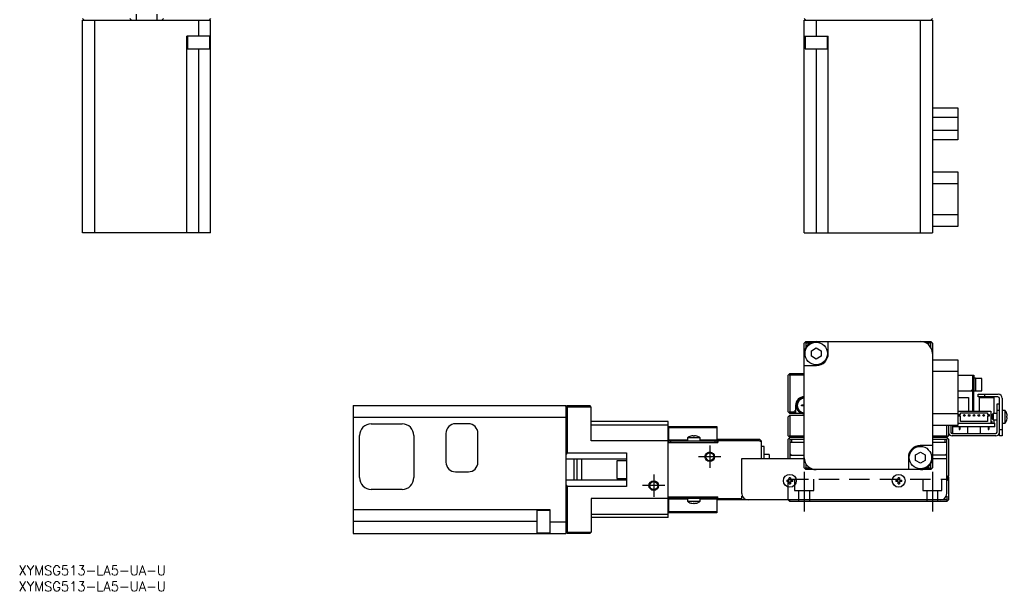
# Model space of a CAD drawing. Extents: x 0 to 654, y -8 to 387.
# Drawn here: x 0.4 to 308.8, y -8 to 170.5 of the extents above; entities that cross this region are included whole.
import ezdxf

# ---------------------------------------------------------------- set-up
doc = ezdxf.new("R2010")
doc.units = 0
doc.header["$LTSCALE"] = 0.5
doc.linetypes.add('CENTER', pattern=[50.8, 31.75, -6.35, 6.35, -6.35])
doc.linetypes.add('DASHED', pattern=[19.05, 12.7, -6.35])
for name, color, linetype in [('MSM_CENTER', 1, 'CENTER'), ('MSM_CONTINUOUS', 7, 'CONTINUOUS'), ('MSM_DASHED', 4, 'DASHED'), ('MSM_NARROW', 5, 'CONTINUOUS'), ('MSM_PART_NUMBER', 7, 'CONTINUOUS')]:
    doc.layers.add(name, color=color, linetype=linetype)
doc.styles.get("Standard").update_dxf_attribs({"font": 'txt.shx', "height": 1, "bigfont": 'bigfont.shx'})

# ---------------------------------------------------------------- blocks, each defined once
blk = doc.blocks.new('*U2')
at = {"layer": 'MSM_PART_NUMBER'}
blk.add_text('XYMSG513-LA5-UA-U', height=3, dxfattribs=at).set_placement((0, -3))
blk = doc.blocks.new('*U3')
at = {"layer": 'MSM_PART_NUMBER'}
blk.add_text('XYMSG513-LA5-UA-U', height=3, dxfattribs=at).set_placement((0, -8))

msp = doc.modelspace()

# ---------------------------------------------------------------- linework, layer by layer
at = {"layer": 'MSM_CENTER'}
for p, q in [((215.87, 37.5), (215.87, 30.5)), ((219.37, 34), (212.37, 34)), ((198.37, 28.5), (198.37, 21.5)), ((245.37, 29.26), (245.37, 16.95)), ((285.37, 29.26), (285.37, 16.95)), ((201.87, 25), (194.87, 25))]:
    msp.add_line(p, q, dxfattribs=at)
at = {"layer": 'MSM_CONTINUOUS'}
for p, q in [((36.75, 189.36), (36.75, 170.36)), ((43.25, 170.36), (43.25, 189.36)), ((20, 170.86), (20.5, 170.36)), ((20, 103.96), (20, 170.36)), ((20, 170.36), (60, 170.36)), ((23.7, 170.36), (23.7, 103.96)), ((34.75, 170.86), (35.25, 170.36)), ((44.75, 170.36), (45.25, 170.86)), ((56.3, 165.36), (56.3, 170.36)), ((60, 170.86), (59.5, 170.36)), ((60, 103.96), (60, 170.36)), ((245.37, 170.86), (245.87, 170.36)), ((245.37, 170.36), (285.37, 170.36)), ((245.37, 103.96), (245.37, 170.36)), ((249.07, 170.36), (249.07, 165.36)), ((281.67, 103.96), (281.67, 170.36)), ((284.87, 170.36), (285.37, 170.86)), ((285.37, 170.36), (285.37, 103.96)), ((60, 165.36), (52.51, 165.36)), ((52.51, 103.96), (52.51, 165.36)), ((52.76, 165.36), (52.76, 161.36)), ((59.76, 161.36), (59.76, 165.36)), ((245.37, 165.36), (252.86, 165.36)), ((245.61, 165.36), (245.61, 161.36)), ((252.61, 161.36), (252.61, 165.36)), ((252.86, 103.96), (252.86, 165.36)), ((52.76, 161.36), (59.76, 161.36)), ((56.21, 161.36), (56.21, 103.96)), ((245.61, 161.36), (252.61, 161.36)), ((249.16, 103.96), (249.16, 161.36)), ((285.37, 142.96), (293.37, 142.96)), ((293.37, 142.96), (293.37, 132.96)), ((293.37, 139.96), (285.37, 139.96)), ((285.37, 135.96), (293.37, 135.96)), ((293.37, 132.96), (285.37, 132.96)), ((285.37, 122.96), (293.37, 122.96)), ((293.37, 122.96), (293.37, 105.96)), ((293.37, 119.26), (285.37, 119.26)), ((285.37, 109.66), (293.37, 109.66)), ((293.37, 105.96), (285.37, 105.96)), ((60, 103.96), (20, 103.96)), ((245.37, 103.96), (285.37, 103.96)), ((245.37, 69.5), (245.87, 70)), ((245.37, 30.5), (245.37, 69.5)), ((245.62, 69.75), (245.87, 69.5)), ((245.87, 70), (284.87, 70)), ((245.87, 69.5), (245.87, 68.16)), ((247.21, 69.5), (245.87, 69.5)), ((247.61, 67.13), (249.11, 68)), ((249.11, 68), (250.61, 67.13)), ((252.86, 66.21), (252.86, 70)), ((284.87, 69.5), (283.53, 69.5)), ((284.87, 70), (285.37, 69.5)), ((284.87, 69.5), (285.12, 69.75)), ((284.87, 68.16), (284.87, 69.5)), ((285.37, 69.5), (285.37, 30.5)), ((247.61, 65.4), (247.61, 67.13)), ((249.11, 64.53), (247.61, 65.4)), ((250.61, 65.4), (249.11, 64.53)), ((250.61, 67.13), (250.61, 65.4)), ((245.37, 62.51), (249.16, 62.51)), ((285.37, 64.3), (293.37, 64.3)), ((293.37, 64.3), (293.37, 43.8)), ((240.87, 60), (240.37, 59.5)), ((240.37, 48), (240.37, 59.5)), ((240.87, 59.5), (240.62, 59.75)), ((240.87, 60), (245.37, 60)), ((240.87, 59.5), (240.87, 48)), ((245.37, 59.5), (240.87, 59.5)), ((293.37, 60.6), (285.37, 60.6)), ((293.37, 59.5), (298.37, 59.5)), ((297.87, 59.5), (297.87, 48.5)), ((298.37, 59.5), (298.37, 58.5)), ((298.87, 58.5), (297.87, 58.5)), ((298.37, 58.5), (298.37, 54.5)), ((298.87, 58.5), (298.87, 54.5)), ((300.87, 58.4), (298.87, 58.4)), ((300.87, 54.6), (300.87, 58.4)), ((298.87, 54.5), (293.37, 54.5)), ((293.37, 52.5), (296.62, 52.5)), ((296.62, 52.5), (296.62, 48.2)), ((297.87, 55), (297.37, 54.5)), ((298.37, 48.5), (298.37, 54.5)), ((298.87, 54.6), (300.87, 54.6)), ((299.67, 52.7), (299.67, 53.5)), ((299.67, 53.5), (305.97, 53.5)), ((305.87, 52.7), (299.67, 52.7)), ((300.12, 48.2), (300.12, 52.5)), ((300.12, 52.5), (301.12, 52.5)), ((301.12, 52.5), (301.12, 52.4)), ((301.67, 53.5), (301.67, 52.7)), ((301.92, 52.4), (301.92, 52.5)), ((302.82, 52.5), (301.92, 52.5)), ((302.3, 52.4), (302.3, 52.5)), ((302.45, 52.4), (302.45, 52.5)), ((302.82, 52.4), (302.82, 52.5)), ((303.62, 52.5), (304.62, 52.5)), ((303.62, 52.5), (303.62, 52.4)), ((304.62, 52.5), (304.62, 47.5)), ((104.47, 50), (170.87, 50)), ((104.47, 50), (104.47, 10)), ((170.87, 50), (170.87, 10)), ((170.87, 49.5), (171.37, 50)), ((171.12, 49.75), (171.37, 49.5)), ((171.37, 50), (178.37, 50)), ((171.37, 49.5), (171.37, 35.25)), ((178.87, 49.5), (171.37, 49.5)), ((178.87, 49.5), (178.37, 50)), ((178.87, 39), (178.87, 49.5)), ((242.67, 50), (242.67, 47.5)), ((244.47, 49.86), (244.47, 50.14)), ((245.27, 50.14), (244.47, 50.14)), ((245.27, 49.86), (244.47, 49.86)), ((245, 50.14), (245, 49.86)), ((245.33, 51), (245.37, 51)), ((245.33, 50.2), (245.33, 51)), ((245.37, 50.46), (245.33, 50.47)), ((245.33, 49), (245.33, 49.8)), ((245.37, 49.54), (245.33, 49.53)), ((303.62, 52.4), (301.12, 52.4)), ((305.57, 41.7), (305.57, 50.5)), ((305.57, 50.5), (306.37, 50.5)), ((306.37, 40.5), (306.37, 52.2)), ((307.17, 52.3), (307.17, 40.5)), ((170.87, 46.3), (104.47, 46.3)), ((240.37, 48), (240.87, 47.5)), ((240.37, 46.5), (240.87, 47)), ((240.37, 40.5), (240.37, 46.5)), ((240.62, 47.75), (240.87, 48)), ((240.87, 48), (242.07, 48)), ((244.76, 47.5), (240.87, 47.5)), ((240.87, 47), (240.87, 40.5)), ((240.87, 47), (245.37, 47)), ((242.67, 48.6), (242.07, 48)), ((242.07, 48), (242.67, 47.58)), ((245.33, 49), (245.37, 49)), ((285.37, 47.5), (293.37, 47.5)), ((293.37, 48.2), (303.62, 48.2)), ((293.62, 46.65), (293.62, 47.15)), ((293.62, 47.15), (294.12, 47.15)), ((294.12, 46.65), (293.62, 46.65)), ((294.12, 47.15), (294.12, 47.7)), ((294.12, 47.7), (302.62, 47.7)), ((294.12, 45), (294.12, 46.65)), ((298.37, 48.5), (297.87, 48.5)), ((302.62, 47.7), (302.62, 47.15)), ((302.62, 47.15), (303.12, 47.15)), ((302.62, 46.65), (302.62, 45)), ((303.12, 46.65), (302.62, 46.65)), ((303.12, 47.15), (303.12, 46.65)), ((303.62, 48.2), (303.62, 44.5)), ((304.37, 47.5), (304.17, 47.3)), ((304.17, 45.7), (304.17, 47.3)), ((304.37, 47.5), (304.37, 45.5)), ((305.57, 47.5), (304.37, 47.5)), ((306.37, 48.5), (305.57, 48.5)), ((308.07, 48.5), (307.17, 48.5)), ((308.07, 44.5), (308.07, 48.5)), ((308.63, 47.43), (308.63, 47.45)), ((308.63, 46.7), (308.76, 46.7)), ((308.63, 46.3), (308.63, 46.7)), ((308.76, 46.3), (308.63, 46.3)), ((110.17, 44.3), (119.77, 44.3)), ((140.47, 44.3), (136.47, 44.3)), ((202.87, 45), (178.87, 45)), ((178.87, 44), (202.87, 44)), ((202.87, 15), (202.87, 45)), ((203.07, 38.5), (203.07, 43.5)), ((203.07, 43.5), (218.07, 43.5)), ((218.07, 43.5), (218.07, 38.5)), ((293.37, 43.8), (285.37, 43.8)), ((289.87, 40.5), (289.87, 43.8)), ((290.37, 43.8), (290.37, 40.5)), ((291.17, 43.8), (291.17, 41.7)), ((291.67, 43.79), (291.67, 41.5)), ((291.87, 43.3), (291.87, 43.8)), ((304.87, 43.3), (291.87, 43.3)), ((293.37, 44.5), (304.87, 44.5)), ((293.75, 43.3), (293.75, 42.5)), ((294, 43.3), (294, 42.5)), ((302.62, 45), (294.12, 45)), ((296.37, 43.3), (296.37, 41.3)), ((300.37, 41.3), (300.37, 43.3)), ((302.75, 43.3), (302.75, 42.5)), ((303, 43.3), (303, 42.5)), ((303.62, 45.05), (304.08, 45.05)), ((304.08, 44.5), (304.08, 45.05)), ((304.17, 45.7), (304.37, 45.5)), ((304.37, 45.5), (305.57, 45.5)), ((304.62, 45.5), (304.62, 44.5)), ((304.87, 43.3), (304.87, 44.5)), ((307.17, 44.5), (308.07, 44.5)), ((308.63, 45.55), (308.63, 45.57)), ((106.47, 27.5), (106.47, 40.6)), ((123.47, 40.6), (123.47, 27.5)), ((133.47, 41.3), (133.47, 32.3)), ((143.47, 32.3), (143.47, 41.3)), ((218.07, 43.06), (203.07, 43.06)), ((209.94, 40.46), (209.92, 40.46)), ((210.67, 40.46), (210.67, 40.59)), ((211.07, 40.46), (210.67, 40.46)), ((211.07, 40.59), (211.07, 40.46)), ((211.82, 40.46), (211.8, 40.46)), ((240.87, 40), (240.37, 40.5)), ((240.62, 40.25), (240.87, 40.5)), ((240.87, 40.5), (245.37, 40.5)), ((285.37, 40.5), (289.87, 40.5)), ((289.87, 40.5), (290.12, 40.25)), ((290.37, 40.5), (289.87, 40)), ((291.23, 41.5), (291.67, 41.5)), ((291.57, 41.3), (305.17, 41.3)), ((305.17, 40.5), (291.57, 40.5)), ((293.75, 42.5), (294, 42.5)), ((302.75, 42.5), (303, 42.5)), ((306.37, 42.5), (307.17, 42.5)), ((307.17, 40.5), (306.37, 40.5)), ((202.87, 39), (178.87, 39)), ((202.87, 38.5), (218.37, 38.5)), ((203.07, 39.29), (208.87, 39.29)), ((203.07, 39), (218.07, 39)), ((203.57, 39), (203.57, 38.5)), ((212.87, 39.9), (208.87, 39.9)), ((208.87, 39.9), (208.87, 39)), ((212.87, 39), (212.87, 39.9)), ((212.87, 39.29), (218.07, 39.29)), ((217.57, 38.5), (217.57, 39)), ((218.37, 39.5), (218.37, 38.5)), ((218.37, 39.5), (231.37, 39.5)), ((231.26, 39), (218.37, 39)), ((231.26, 39), (230.76, 39.5)), ((231.87, 38.69), (231.26, 39)), ((231.37, 39.5), (231.87, 39)), ((231.87, 39), (231.87, 33.5)), ((232.87, 37.25), (231.87, 37.25)), ((232.87, 33.5), (232.87, 37.25)), ((240.87, 40), (240.37, 39.5)), ((240.37, 33.5), (240.37, 39.5)), ((240.87, 39.5), (240.62, 39.75)), ((245.37, 40), (240.87, 40)), ((240.87, 39.5), (245.37, 39.5)), ((240.87, 39.5), (240.87, 33.5)), ((245.37, 38.5), (240.87, 38.5)), ((241.37, 39.5), (241.37, 38.5)), ((285.37, 37.49), (281.58, 37.49)), ((289.87, 40), (285.37, 40)), ((285.37, 39.5), (289.87, 39.5)), ((289.87, 38.5), (285.37, 38.5)), ((289.37, 38.5), (289.37, 39.5)), ((290.37, 39.5), (289.87, 40)), ((290.12, 39.75), (289.87, 39.5)), ((289.87, 22.5), (289.87, 39.5)), ((290.37, 39.5), (290.37, 28)), ((171.37, 35.25), (170.87, 34.75)), ((171.37, 35.25), (189.87, 35.25)), ((189.87, 35.25), (189.87, 24.75)), ((234.37, 34.75), (232.87, 34.75)), ((234.37, 34.75), (234.37, 33.5)), ((241.37, 34.5), (240.87, 35)), ((240.87, 34.5), (245.37, 34.5)), ((280.14, 34.6), (281.64, 35.47)), ((280.14, 32.87), (280.14, 34.6)), ((281.64, 35.47), (283.14, 34.6)), ((283.14, 34.6), (283.14, 32.87)), ((289.87, 34.5), (285.37, 34.5)), ((289.87, 35), (289.37, 34.5)), ((189.87, 33.25), (170.87, 33.25)), ((173.37, 33.25), (173.37, 26.75)), ((174.37, 33.25), (174.37, 26.75)), ((175.87, 26.75), (175.87, 33.25)), ((186.87, 32.75), (186.87, 27.25)), ((189.87, 32.75), (186.87, 32.75)), ((225.87, 22.5), (225.87, 33.5)), ((225.87, 33.5), (245.37, 33.5)), ((245.87, 31.84), (245.87, 30.5)), ((277.88, 33.79), (277.88, 30)), ((281.64, 32), (280.14, 32.87)), ((283.14, 32.87), (281.64, 32)), ((284.87, 30.5), (284.87, 31.84)), ((285.37, 33.5), (289.87, 33.5)), ((136.47, 29.3), (140.47, 29.3)), ((245.87, 30), (245.37, 30.5)), ((245.62, 30.25), (245.87, 30.5)), ((245.87, 30.5), (247.21, 30.5)), ((284.87, 30), (245.87, 30)), ((283.53, 30.5), (284.87, 30.5)), ((285.37, 30.5), (284.87, 30)), ((285.12, 30.25), (284.87, 30.5)), ((289.87, 28), (290.12, 27.75)), ((289.87, 27.5), (290.37, 28)), ((290.27, 27.9), (290.27, 27.7)), ((290.27, 27.8), (290.37, 27.7)), ((170.87, 26.75), (189.87, 26.75)), ((170.87, 25.25), (171.37, 24.75)), ((171.37, 24.75), (171.37, 10.5)), ((189.87, 24.75), (171.37, 24.75)), ((186.87, 27.25), (189.87, 27.25)), ((239.94, 26.7), (240.67, 26.7)), ((240.67, 26.3), (239.94, 26.3)), ((240.67, 26.7), (240.67, 27.43)), ((240.67, 25.57), (240.67, 26.3)), ((241.07, 27.43), (241.07, 26.7)), ((241.07, 26.7), (241.8, 26.7)), ((241.07, 26.3), (241.07, 25.57)), ((241.8, 26.3), (241.07, 26.3)), ((273.94, 26.7), (274.67, 26.7)), ((274.67, 26.3), (273.94, 26.3)), ((274.67, 26.7), (274.67, 27.43)), ((274.67, 25.57), (274.67, 26.3)), ((275.07, 27.43), (275.07, 26.7)), ((275.07, 26.7), (275.8, 26.7)), ((275.8, 26.3), (275.07, 26.3)), ((275.07, 26.3), (275.07, 25.57)), ((289.87, 27.4), (289.97, 27.4)), ((290.37, 27.2), (289.87, 27.2)), ((289.87, 26.5), (290.37, 27)), ((289.87, 27), (290.37, 27)), ((289.97, 27.4), (289.97, 27.6)), ((290.37, 27.7), (290.37, 20.5)), ((119.77, 23.8), (110.17, 23.8)), ((225.87, 20.5), (225.87, 21.7)), ((225.87, 21.7), (226.04, 21.7)), ((289.71, 21.7), (289.87, 21.7)), ((289.87, 21.7), (289.87, 20.5)), ((202.87, 21), (178.87, 21)), ((178.87, 21), (178.87, 10.5)), ((202.87, 21.5), (218.37, 21.5)), ((203.07, 16.5), (203.07, 21.5)), ((218.07, 21), (203.07, 21)), ((208.87, 20.71), (203.07, 20.71)), ((203.57, 21.5), (203.57, 21)), ((208.87, 21), (208.87, 20.1)), ((208.87, 20.1), (212.87, 20.1)), ((209.92, 19.54), (209.94, 19.54)), ((210.67, 19.54), (211.07, 19.54)), ((210.67, 19.41), (210.67, 19.54)), ((211.07, 19.54), (211.07, 19.41)), ((211.8, 19.54), (211.82, 19.54)), ((212.87, 20.1), (212.87, 21)), ((218.07, 20.71), (212.87, 20.71)), ((217.57, 21), (217.57, 21.5)), ((218.07, 21.5), (218.07, 16.5)), ((218.37, 20.5), (218.37, 21.5)), ((218.37, 21), (225.87, 21)), ((289.87, 20.5), (218.37, 20.5)), ((240.37, 20.5), (240.87, 20)), ((240.87, 20.5), (240.62, 20.25)), ((289.87, 20), (240.87, 20)), ((290.12, 20.25), (289.87, 20.5)), ((289.87, 20), (290.37, 20.5)), ((104.47, 17.49), (165.87, 17.49)), ((161.87, 17.24), (161.87, 10.24)), ((165.87, 17.24), (161.87, 17.24)), ((165.87, 17.49), (165.87, 10)), ((202.87, 16), (178.87, 16)), ((203.07, 16.94), (218.07, 16.94)), ((218.07, 16.5), (203.07, 16.5)), ((161.87, 13.79), (104.47, 13.79)), ((165.87, 13.7), (170.87, 13.7)), ((202.87, 15), (178.87, 15)), ((104.47, 10), (170.87, 10)), ((161.87, 10.24), (165.87, 10.24)), ((171.37, 10), (170.87, 10.5)), ((171.37, 10.5), (171.12, 10.25)), ((171.37, 10.5), (178.87, 10.5)), ((178.37, 10), (171.37, 10)), ((178.37, 10), (178.87, 10.5))]:
    msp.add_line(p, q, dxfattribs=at)
for centre, radius in [((249.11, 66.26), 3.5), ((295.37, 46.9), 0.25), ((296.87, 46.9), 0.25), ((298.37, 46.9), 0.25), ((299.87, 46.9), 0.25), ((301.37, 46.9), 0.25), ((281.64, 33.74), 3.5), ((215.87, 34), 1.23), ((240.87, 26.5), 2), ((274.87, 26.5), 2), ((198.37, 25), 1.23)]:
    msp.add_circle(centre, radius, dxfattribs=at)
for centre, radius, start, end in [((249.07, 66.3), 3.7, 90, 180), ((281.67, 66.3), 3.7, 0, 90), ((249.16, 66.21), 3.7, 270, 0), ((245.47, 50), 2.8, 92.0467, 180), ((245.47, 50), 2.6, 92.2042, 267.7958), ((305.87, 52.2), 0.5, 0, 90), ((305.97, 52.3), 1.2, 0, 90), ((245.47, 50), 2.3, 92.4919, 267.5081), ((245.27, 50.2), 0.06, 270, 0), ((245.27, 49.8), 0.06, 0, 90), ((305.57, 46.5), 3.2, 17.27, 38.6822), ((305.57, 46.5), 3.19, 3.5904, 16.9053), ((305.57, 46.5), 3.19, 343.0947, 356.4096), ((110.17, 40.6), 3.7, 90, 180), ((119.77, 40.6), 3.7, 0, 90), ((136.47, 41.3), 3, 90, 180), ((140.47, 41.3), 3, 0, 90), ((305.57, 46.5), 3.2, 321.3178, 342.73), ((210.87, 37.4), 3.2, 107.27, 128.6822), ((210.87, 37.4), 3.19, 93.5903, 106.9053), ((210.87, 37.4), 3.19, 73.0947, 86.4097), ((210.87, 37.4), 3.2, 51.3178, 72.73), ((291.57, 41.7), 1.2, 180, 270), ((291.57, 41.7), 0.4, 180, 270), ((305.17, 41.7), 0.4, 270, 0), ((305.17, 41.7), 1.2, 270, 0), ((281.58, 33.79), 3.7, 90, 180), ((136.47, 32.3), 3, 180, 270), ((140.47, 32.3), 3, 270, 0), ((249.07, 33.7), 3.7, 180, 270), ((281.67, 33.7), 3.7, 270, 0), ((110.17, 27.5), 3.7, 180, 270), ((119.77, 27.5), 3.7, 270, 0), ((240.87, 26.5), 0.95, 167.8468, 192.1532), ((240.87, 26.5), 0.435, 152.6335, 207.3665), ((240.87, 26.5), 0.95, 77.8468, 102.1532), ((240.87, 26.5), 0.435, 62.6335, 117.3665), ((240.87, 26.5), 0.435, 242.6335, 297.3665), ((240.87, 26.5), 0.95, 257.8468, 282.1532), ((240.87, 26.5), 0.435, 332.6335, 27.3665), ((240.87, 26.5), 0.95, 347.8468, 12.1532), ((274.87, 26.5), 0.95, 167.8468, 192.1532), ((274.87, 26.5), 0.435, 152.6335, 207.3665), ((274.87, 26.5), 0.95, 77.8468, 102.1532), ((274.87, 26.5), 0.435, 62.6335, 117.3665), ((274.87, 26.5), 0.435, 242.6335, 297.3665), ((274.87, 26.5), 0.95, 257.8468, 282.1532), ((274.87, 26.5), 0.435, 332.6335, 27.3665), ((274.87, 26.5), 0.95, 347.8468, 12.1532), ((289.97, 27.7), 0.3, 270, 0), ((227.87, 22.5), 2, 180, 270), ((287.87, 22.5), 2, 270, 0), ((210.87, 22.6), 3.2, 231.3178, 252.73), ((210.87, 22.6), 3.19, 253.0947, 266.4097), ((210.87, 22.6), 3.19, 273.5903, 286.9053), ((210.87, 22.6), 3.2, 287.27, 308.6822)]:
    msp.add_arc(centre, radius, start, end, dxfattribs=at)
at = {"layer": 'MSM_DASHED'}
for p, q in [((240.37, 27), (289.87, 27)), ((240.37, 20.5), (240.37, 27)), ((242.37, 27), (242.37, 23.5)), ((248.37, 23.5), (248.37, 27)), ((282.37, 27), (282.37, 23.5)), ((288.37, 23.5), (288.37, 27)), ((242.37, 23.5), (248.37, 23.5)), ((243.62, 23.5), (243.62, 20)), ((247.12, 20), (247.12, 23.5)), ((282.37, 23.5), (288.37, 23.5)), ((283.62, 23.5), (283.62, 20)), ((287.12, 20), (287.12, 23.5))]:
    msp.add_line(p, q, dxfattribs=at)
at = {"layer": 'MSM_NARROW'}
for centre in [(215.87, 34), (198.37, 25)]:
    msp.add_circle(centre, 1.5, dxfattribs=at)

# ---------------------------------------------------------------- block references
at = {"layer": 'MSM_CONTINUOUS'}
for name in ['*U2', '*U3']:
    msp.add_blockref(name, (0, 0), dxfattribs=at)

doc.saveas('drawing.dxf')
